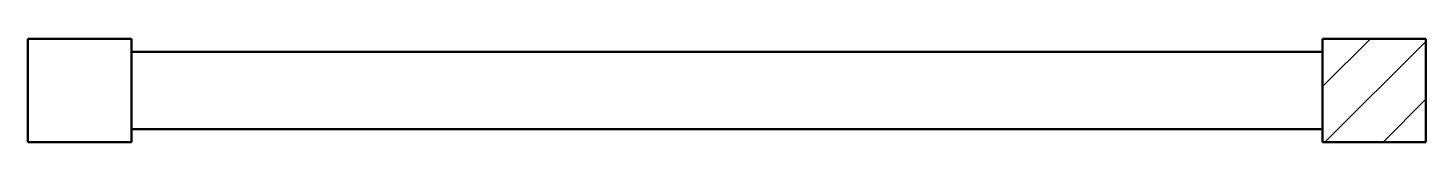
# Model space of a CAD drawing. Header units: millimetres. Extents: x 172 to 280, y 106 to 114.
import ezdxf

# ---------------------------------------------------------------- set-up
doc = ezdxf.new("R2010")
doc.units = ezdxf.units.MM
doc.header["$LTSCALE"] = 0.5
doc.layers.add('4-CIENKA CIĄGŁA', color=4, linetype='Continuous', lineweight=18)
doc.layers.add('41-GRUBA CIĄGŁA', color=41, linetype='Continuous', lineweight=50)

msp = doc.modelspace()

# ---------------------------------------------------------------- hatches: boundary and pattern name
at = {"layer": '4-CIENKA CIĄGŁA'}
h = msp.add_hatch(dxfattribs=at)
h.set_pattern_fill('ANSI31', color=256)
h.paths.add_polyline_path([(279.69, 113.75), (271.69, 113.75), (271.69, 112.75), (271.69, 106.75), (271.69, 105.75), (279.69, 105.75)])

# ---------------------------------------------------------------- linework, layer by layer
at = {"layer": '41-GRUBA CIĄGŁA'}
for p, q in [((171.69, 113.75), (171.69, 105.75)), ((179.69, 113.75), (171.69, 113.75)), ((179.69, 105.75), (179.69, 113.75)), ((179.69, 113.75), (179.69, 112.75)), ((271.69, 112.75), (271.69, 113.75)), ((271.69, 113.75), (279.69, 113.75)), ((279.69, 113.75), (279.69, 105.75)), ((179.69, 112.75), (181.1, 112.75)), ((179.69, 112.75), (271.69, 112.75)), ((271.69, 112.75), (271.69, 106.75)), ((179.69, 105.75), (179.69, 106.75)), ((179.69, 106.75), (181.08, 106.75)), ((271.69, 106.75), (181.08, 106.75)), ((271.69, 105.75), (271.69, 106.75)), ((171.69, 105.75), (179.69, 105.75)), ((279.69, 105.75), (271.69, 105.75))]:
    msp.add_line(p, q, dxfattribs=at)

doc.saveas('drawing.dxf')
